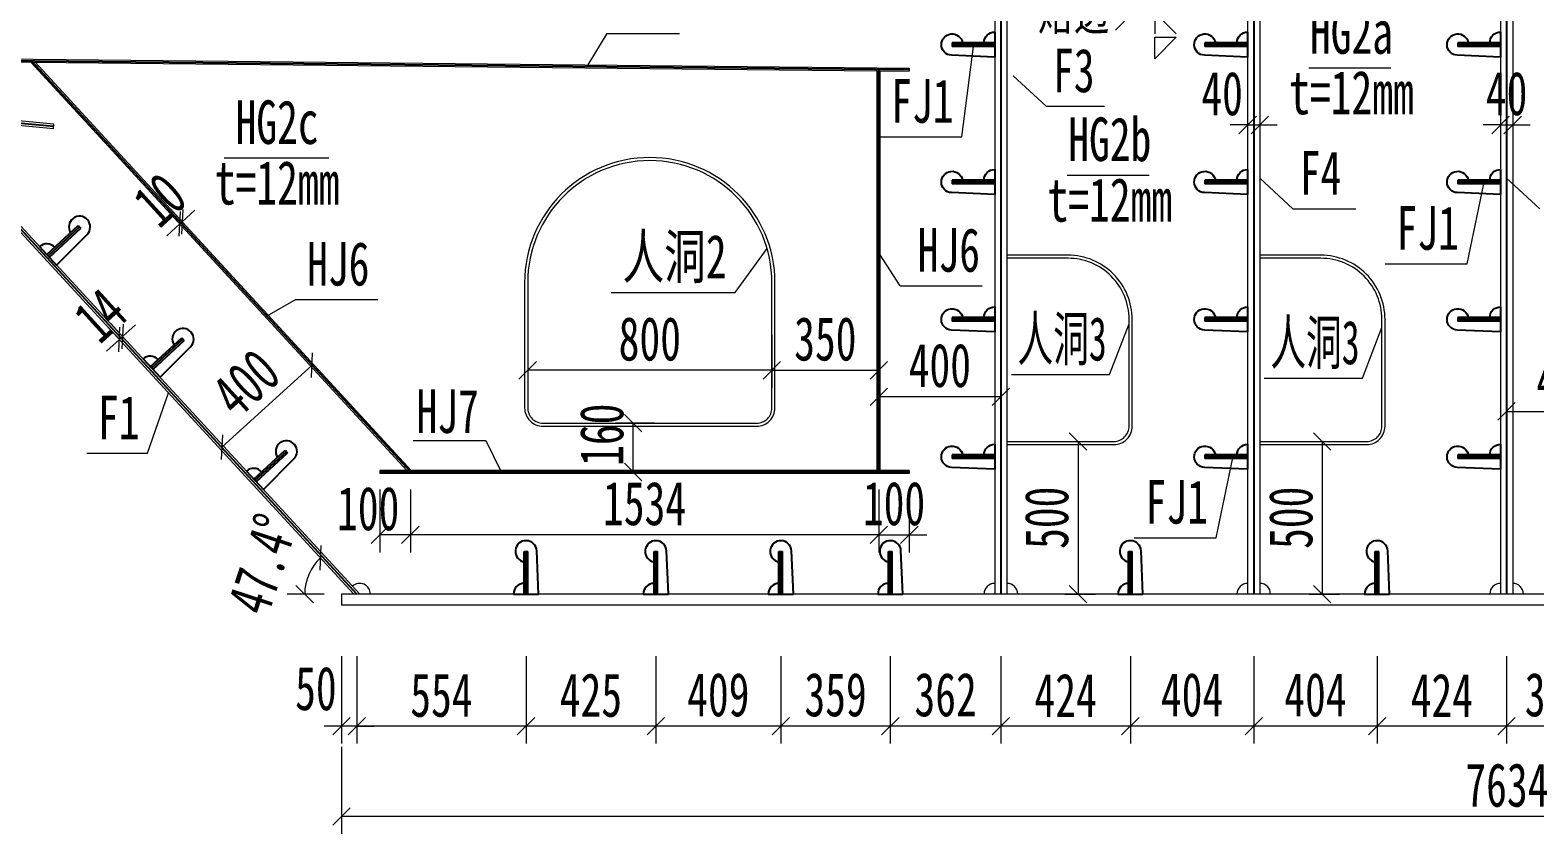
# Model space of a CAD drawing. Header units: millimetres. Extents: x -89049 to 410567, y -307459 to -100425.
# Drawn here: x 131896 to 136825, y -125392 to -122759 of the extents above; entities that cross this region are included whole.
import ezdxf
from ezdxf.enums import TextEntityAlignment as Align

# ---------------------------------------------------------------- set-up
doc = ezdxf.new("R2010")
doc.units = ezdxf.units.MM
doc.layers.get('Defpoints').update_dxf_attribs({"color": 8})
for name, color, linetype, lineweight in [('Dim', 4, 'Continuous', 15), ('文字', 7, 'Continuous', 15), ('细实线', 4, 'Continuous', 15), ('钢板粗线', 1, 'Continuous', 25), ('钢板细线', 6, 'Continuous', 15)]:
    doc.layers.add(name, color=color, linetype=linetype, lineweight=lineweight)
doc.layers.add('Text', color=4, linetype='Continuous')
doc.styles.add('111', font='', dxfattribs={"width": 0.7})
doc.styles.add('BM_Dim', font='', dxfattribs={"width": 0.85})
doc.styles.add('SMEDI', font='', dxfattribs={"width": 0.75})
doc.styles.get('111').set_extended_font_data('仿宋_GB2312')
doc.styles.get('BM_Dim').set_extended_font_data('仿宋_GB2312')
doc.styles.get('SMEDI').set_extended_font_data('仿宋_GB2312')
doc.dimstyles.new('200', dxfattribs={"dimscale": 0, "dimtxt": 2.5, "dimasz": 1, "dimexe": 1, "dimexo": 1, "dimgap": 0.6, "dimtad": 1, "dimdec": 0, "dimdsep": 46, "dimtxsty": '111', "dimblk": 'OBLIQUE', "dimcen": 0, "dimclrd": 4, "dimclre": 4, "dimclrt": 4, "dimadec": 1, "dimazin": 2, "dimtfac": 1, "dimtdec": 0, "dimtix": 1, "dimtmove": 2, "dimatfit": 3, "dimfxl": 4, "dimfxlon": 1, "dimtolj": 1, "dimlwd": -1, "dimlwe": -1, "dimarcsym": 0})

# ---------------------------------------------------------------- blocks, each defined once
blk = doc.blocks.new('_Oblique')
at = {"color": 0, "linetype": 'ByBlock', "lineweight": -2}
blk.add_line((-0.5, -0.5), (0.5, 0.5), dxfattribs=at)
blk = doc.blocks.new('*D319')
at = {"layer": 'Defpoints', "color": 0, "transparency": 16777216}
for p in [(135076.1, -124606.1), (135500.2, -124606.1), (135076.1, -125038.4)]:
    blk.add_point(p, dxfattribs=at)
at = {"layer": '细实线', "color": 4, "transparency": 16777216}
for p, q in [((135076.1, -124809.8), (135076.1, -125095.5)), ((135500.2, -124809.8), (135500.2, -125095.5)), ((135500.2, -125038.4), (135076.1, -125038.4))]:
    blk.add_line(p, q, dxfattribs=at)
at = {"layer": '细实线', "color": 4, "transparency": 16777216, "xscale": 57.14285714285715, "yscale": 57.14285714285715, "zscale": 57.14285714285715, "rotation": 180}
blk.add_blockref('_Oblique', (135076.1, -125038.4), dxfattribs=at)
at = {"layer": '细实线', "color": 4, "transparency": 16777216, "xscale": 57.14285714285715, "yscale": 57.14285714285715, "zscale": 57.14285714285715}
blk.add_blockref('_Oblique', (135500.2, -125038.4), dxfattribs=at)
at = {"layer": '细实线', "color": 4, "transparency": 16777216, "insert": (135288.1, -124937.7), "char_height": 142.86, "attachment_point": 5, "style": '111'}
blk.add_mtext('\\A1;424', dxfattribs=at)
blk = doc.blocks.new('*D320')
at = {"layer": 'Defpoints', "color": 0, "transparency": 16777216}
for p in [(132916.5, -124624.1), (140550.5, -124642.1), (132916.5, -125334.5)]:
    blk.add_point(p, dxfattribs=at)
at = {"layer": '细实线', "color": 4, "transparency": 16777216}
for p, q in [((132916.5, -125105.9), (132916.5, -125391.6)), ((140550.5, -125105.9), (140550.5, -125391.6)), ((140550.5, -125334.5), (132916.5, -125334.5))]:
    blk.add_line(p, q, dxfattribs=at)
at = {"layer": '细实线', "color": 4, "transparency": 16777216, "xscale": 57.14285714285715, "yscale": 57.14285714285715, "zscale": 57.14285714285715, "rotation": 180}
blk.add_blockref('_Oblique', (132916.5, -125334.5), dxfattribs=at)
at = {"layer": '细实线', "color": 4, "transparency": 16777216, "xscale": 57.14285714285715, "yscale": 57.14285714285715, "zscale": 57.14285714285715}
blk.add_blockref('_Oblique', (140550.5, -125334.5), dxfattribs=at)
at = {"layer": '细实线', "color": 4, "transparency": 16777216, "insert": (136733.5, -125232.3), "char_height": 142.86, "attachment_point": 5, "style": '111'}
blk.add_mtext('\\A1;7634', dxfattribs=at)
blk = doc.blocks.new('*D321')
at = {"layer": 'Defpoints', "color": 0, "transparency": 16777216}
for p in [(133041.9, -124206.1), (133141.9, -124206.1), (133041.9, -124412.3)]:
    blk.add_point(p, dxfattribs=at)
at = {"layer": '细实线', "color": 4, "transparency": 16777216}
for p, q in [((133041.9, -124263.2), (133041.9, -124469.5)), ((133141.9, -124263.2), (133141.9, -124469.5)), ((133141.9, -124412.3), (133041.9, -124412.3))]:
    blk.add_line(p, q, dxfattribs=at)
at = {"layer": '细实线', "color": 4, "transparency": 16777216, "xscale": 57.14285714285715, "yscale": 57.14285714285715, "zscale": 57.14285714285715, "rotation": 180}
blk.add_blockref('_Oblique', (133041.9, -124412.3), dxfattribs=at)
at = {"layer": '细实线', "color": 4, "transparency": 16777216, "xscale": 57.14285714285715, "yscale": 57.14285714285715, "zscale": 57.14285714285715}
blk.add_blockref('_Oblique', (133141.9, -124412.3), dxfattribs=at)
at = {"layer": '细实线', "color": 4, "transparency": 16777216, "insert": (133003.8, -124326.6), "char_height": 142.86, "attachment_point": 5, "style": '111'}
blk.add_mtext('\\A1;100', dxfattribs=at)
blk = doc.blocks.new('*D325')
at = {"layer": 'Defpoints', "color": 0, "transparency": 16777216}
for p in [(134713.9, -124606.1), (135076.1, -124606.1), (134713.9, -125038.4)]:
    blk.add_point(p, dxfattribs=at)
at = {"layer": '细实线', "color": 4, "transparency": 16777216}
for p, q in [((134713.9, -124809.8), (134713.9, -125095.5)), ((135076.1, -124809.8), (135076.1, -125095.5)), ((135076.1, -125038.4), (134713.9, -125038.4))]:
    blk.add_line(p, q, dxfattribs=at)
at = {"layer": '细实线', "color": 4, "transparency": 16777216, "xscale": 57.14285714285715, "yscale": 57.14285714285715, "zscale": 57.14285714285715, "rotation": 180}
blk.add_blockref('_Oblique', (134713.9, -125038.4), dxfattribs=at)
at = {"layer": '细实线', "color": 4, "transparency": 16777216, "xscale": 57.14285714285715, "yscale": 57.14285714285715, "zscale": 57.14285714285715}
blk.add_blockref('_Oblique', (135076.1, -125038.4), dxfattribs=at)
at = {"layer": '细实线', "color": 4, "transparency": 16777216, "insert": (134895, -124936.2), "char_height": 142.86, "attachment_point": 5, "style": '111'}
blk.add_mtext('\\A1;362', dxfattribs=at)
blk = doc.blocks.new('14-160加劲 有过焊孔')
at = {"layer": 'Defpoints'}
blk.add_line((38609.4, 31489.3), (38609.4, 31629.3), dxfattribs=at)
at = {"layer": '钢板粗线', "color": 7}
for p, q in [((38603.4, 31489.3), (38603.4, 31629.3)), ((38603.4, 31629.3), (38615.4, 31629.3)), ((38615.4, 31489.3), (38615.4, 31629.3)), ((38650.4, 31489.3), (38644.3, 31630.8)), ((38568.4, 31489.3), (38650.4, 31489.3))]:
    blk.add_line(p, q, dxfattribs=at)
for centre, start, end in [((38609.4, 31629.3), 2.441, 260.1291), ((38603.4, 31489.3), 90, 180)]:
    blk.add_arc(centre, 35, start, end, dxfattribs=at)
blk = doc.blocks.new('*D328')
at = {"layer": 'Defpoints', "color": 0, "transparency": 16777216}
for p in [(132199.1, -123762.4), (132199.6, -123783.8), (132209.9, -123774.3)]:
    blk.add_point(p, dxfattribs=at)
at = {"layer": '细实线', "color": 4, "transparency": 16777216}
for p, q in [((132188.7, -123771.9), (132150.3, -123729.6)), ((132199.1, -123762.4), (132160.6, -123720.2)), ((132199.1, -123762.4), (132241.4, -123724)), ((132188.7, -123771.9), (132146.5, -123810.3)), ((132188.7, -123771.9), (132199.1, -123762.4))]:
    blk.add_line(p, q, dxfattribs=at)
at = {"layer": '细实线', "color": 4, "transparency": 16777216, "xscale": 57.14285714285715, "yscale": 57.14285714285715, "zscale": 57.14285714285715}
for p, rotation in [((132188.7, -123771.9), 42.30941180379739), ((132199.1, -123762.4), 222.3094118037974)]:
    blk.add_blockref('_Oblique', p, dxfattribs=dict(at, rotation=rotation))
at = {"layer": '细实线', "color": 4, "transparency": 16777216, "insert": (132126.1, -123692.7), "char_height": 142.86, "attachment_point": 5, "rotation": 42.3094, "style": '111'}
blk.add_mtext('\\A1;14', dxfattribs=at)
blk = doc.blocks.new('*D329')
at = {"layer": 'Defpoints', "color": 0, "transparency": 16777216}
for p in [(132394.3, -123386.8), (132404.9, -123413.3), (132412.3, -123406.6)]:
    blk.add_point(p, dxfattribs=at)
at = {"layer": '细实线', "color": 4, "transparency": 16777216}
for p, q in [((132386.9, -123393.5), (132348.4, -123351.3)), ((132394.3, -123386.8), (132355.8, -123344.5)), ((132394.3, -123386.8), (132436.5, -123348.3)), ((132386.9, -123393.5), (132344.6, -123432)), ((132386.9, -123393.5), (132394.3, -123386.8))]:
    blk.add_line(p, q, dxfattribs=at)
at = {"layer": '细实线', "color": 4, "transparency": 16777216, "xscale": 57.14285714285715, "yscale": 57.14285714285715, "zscale": 57.14285714285715}
for p, rotation in [((132386.9, -123393.5), 42.31909851144874), ((132394.3, -123386.8), 222.3190985114487)]:
    blk.add_blockref('_Oblique', p, dxfattribs=dict(at, rotation=rotation))
at = {"layer": '细实线', "color": 4, "transparency": 16777216, "insert": (132321.8, -123314.6), "char_height": 142.86, "attachment_point": 5, "rotation": 42.3191, "style": '111'}
blk.add_mtext('\\A1;10', dxfattribs=at)
blk = doc.blocks.new('*D330')
at = {"layer": 'Defpoints', "color": 0, "transparency": 16777216}
for p in [(132820, -123856.1), (132860.9, -123901), (132565.2, -124170.2)]:
    blk.add_point(p, dxfattribs=at)
at = {"layer": '细实线', "color": 4, "transparency": 16777216}
for p, q in [((132524.3, -124125.3), (132820, -123856.1)), ((132822.4, -123858.7), (132781.5, -123813.8)), ((132526.8, -124128), (132485.9, -124083))]:
    blk.add_line(p, q, dxfattribs=at)
at = {"layer": '细实线', "color": 4, "transparency": 16777216, "xscale": 57.14285714285715, "yscale": 57.14285714285715, "zscale": 57.14285714285715}
for p, rotation in [((132820, -123856.1), 42.31909851126608), ((132524.3, -124125.3), 222.319098511266)]:
    blk.add_blockref('_Oblique', p, dxfattribs=dict(at, rotation=rotation))
at = {"layer": '细实线', "color": 4, "transparency": 16777216, "insert": (132603.3, -123915.1), "char_height": 142.86, "attachment_point": 5, "rotation": 42.3191, "style": '111'}
blk.add_mtext('\\A1;400', dxfattribs=at)
blk = doc.blocks.new('*D337')
at = {"layer": 'Defpoints', "color": 0, "transparency": 16777216}
for p in [(133141.9, -124206.1), (134676.1, -124206.1), (133141.9, -124412.3)]:
    blk.add_point(p, dxfattribs=at)
at = {"layer": '细实线', "color": 4, "transparency": 16777216}
for p, q in [((133141.9, -124263.2), (133141.9, -124469.5)), ((134676.1, -124263.2), (134676.1, -124469.5)), ((134676.1, -124412.3), (133141.9, -124412.3))]:
    blk.add_line(p, q, dxfattribs=at)
at = {"layer": '细实线', "color": 4, "transparency": 16777216, "xscale": 57.14285714285715, "yscale": 57.14285714285715, "zscale": 57.14285714285715, "rotation": 180}
blk.add_blockref('_Oblique', (133141.9, -124412.3), dxfattribs=at)
at = {"layer": '细实线', "color": 4, "transparency": 16777216, "xscale": 57.14285714285715, "yscale": 57.14285714285715, "zscale": 57.14285714285715}
blk.add_blockref('_Oblique', (134676.1, -124412.3), dxfattribs=at)
at = {"layer": '细实线', "color": 4, "transparency": 16777216, "insert": (133909, -124310.1), "char_height": 142.86, "attachment_point": 5, "style": '111'}
blk.add_mtext('\\A1;1534', dxfattribs=at)
blk = doc.blocks.new('*D338')
at = {"layer": 'Defpoints', "color": 0, "transparency": 16777216}
for p in [(134676.1, -124206.1), (134776.1, -124206.1), (134776.1, -124412.3)]:
    blk.add_point(p, dxfattribs=at)
at = {"layer": '细实线', "color": 4, "transparency": 16777216}
for p, q in [((134676.1, -124263.2), (134676.1, -124469.5)), ((134776.1, -124263.2), (134776.1, -124469.5)), ((134676.1, -124412.3), (134618.9, -124412.3)), ((134676.1, -124412.3), (134776.1, -124412.3)), ((134776.1, -124412.3), (134833.2, -124412.3))]:
    blk.add_line(p, q, dxfattribs=at)
at = {"layer": '细实线', "color": 4, "transparency": 16777216, "xscale": 57.14285714285715, "yscale": 57.14285714285715, "zscale": 57.14285714285715}
blk.add_blockref('_Oblique', (134676.1, -124412.3), dxfattribs=at)
at = {"layer": '细实线', "color": 4, "transparency": 16777216, "xscale": 57.14285714285715, "yscale": 57.14285714285715, "zscale": 57.14285714285715, "rotation": 180}
blk.add_blockref('_Oblique', (134776.1, -124412.3), dxfattribs=at)
at = {"layer": '细实线', "color": 4, "transparency": 16777216, "insert": (134726.1, -124310.1), "char_height": 142.86, "attachment_point": 5, "style": '111'}
blk.add_mtext('\\A1;100', dxfattribs=at)
blk = doc.blocks.new('*D339')
at = {"layer": 'Defpoints', "color": 0, "transparency": 16777216}
for p in [(134326.2, -123705.4), (134676.1, -123697.5), (134676.1, -123873)]:
    blk.add_point(p, dxfattribs=at)
at = {"layer": '细实线', "color": 4, "transparency": 16777216}
for p, q in [((134676.1, -123754.6), (134676.1, -123930.1)), ((134326.2, -123762.5), (134326.2, -123930.1)), ((134326.2, -123873), (134676.1, -123873))]:
    blk.add_line(p, q, dxfattribs=at)
at = {"layer": '细实线', "color": 4, "transparency": 16777216, "xscale": 57.14285714285715, "yscale": 57.14285714285715, "zscale": 57.14285714285715, "rotation": 180}
blk.add_blockref('_Oblique', (134326.2, -123873), dxfattribs=at)
at = {"layer": '细实线', "color": 4, "transparency": 16777216, "xscale": 57.14285714285715, "yscale": 57.14285714285715, "zscale": 57.14285714285715}
blk.add_blockref('_Oblique', (134676.1, -123873), dxfattribs=at)
at = {"layer": '细实线', "color": 4, "transparency": 16777216, "insert": (134501.1, -123770.7), "char_height": 142.86, "attachment_point": 5, "style": '111'}
blk.add_mtext('\\A1;350', dxfattribs=at)
blk = doc.blocks.new('*D340')
at = {"layer": 'Defpoints', "color": 0, "transparency": 16777216}
for p in [(133526.2, -123705.6), (134326.2, -123699.3), (133526.2, -123873)]:
    blk.add_point(p, dxfattribs=at)
at = {"layer": '细实线', "color": 4, "transparency": 16777216}
for p, q in [((134326.2, -123756.5), (134326.2, -123930.1)), ((133526.2, -123762.8), (133526.2, -123930.1)), ((134326.2, -123873), (133526.2, -123873))]:
    blk.add_line(p, q, dxfattribs=at)
at = {"layer": '细实线', "color": 4, "transparency": 16777216, "xscale": 57.14285714285715, "yscale": 57.14285714285715, "zscale": 57.14285714285715, "rotation": 180}
blk.add_blockref('_Oblique', (133526.2, -123873), dxfattribs=at)
at = {"layer": '细实线', "color": 4, "transparency": 16777216, "xscale": 57.14285714285715, "yscale": 57.14285714285715, "zscale": 57.14285714285715}
blk.add_blockref('_Oblique', (134326.2, -123873), dxfattribs=at)
at = {"layer": '细实线', "color": 4, "transparency": 16777216, "insert": (133926.2, -123770.7), "char_height": 142.86, "attachment_point": 5, "style": '111'}
blk.add_mtext('\\A1;800', dxfattribs=at)
blk = doc.blocks.new('*D341')
at = {"layer": 'Defpoints', "color": 0, "transparency": 16777216}
for p in [(134676.1, -123697.5), (135076.1, -123729.7), (134676.1, -123959.9)]:
    blk.add_point(p, dxfattribs=at)
at = {"layer": '细实线', "color": 4, "transparency": 16777216}
for p, q in [((134676.1, -123754.6), (134676.1, -124017)), ((135076.1, -123786.9), (135076.1, -124017)), ((135076.1, -123959.9), (134676.1, -123959.9))]:
    blk.add_line(p, q, dxfattribs=at)
at = {"layer": '细实线', "color": 4, "transparency": 16777216, "xscale": 57.14285714285715, "yscale": 57.14285714285715, "zscale": 57.14285714285715, "rotation": 180}
blk.add_blockref('_Oblique', (134676.1, -123959.9), dxfattribs=at)
at = {"layer": '细实线', "color": 4, "transparency": 16777216, "xscale": 57.14285714285715, "yscale": 57.14285714285715, "zscale": 57.14285714285715}
blk.add_blockref('_Oblique', (135076.1, -123959.9), dxfattribs=at)
at = {"layer": '细实线', "color": 4, "transparency": 16777216, "insert": (134876.1, -123857.6), "char_height": 142.86, "attachment_point": 5, "style": '111'}
blk.add_mtext('\\A1;400', dxfattribs=at)
blk = doc.blocks.new('*D4686')
at = {"layer": 'Defpoints', "color": 0, "transparency": 16777216}
for p in [(-4844.9, -1534.4), (-4444.9, -1534.4), (-4444.9, -1773.6)]:
    blk.add_point(p, dxfattribs=at)
at = {"layer": '细实线', "color": 4, "transparency": 16777216}
for p, q in [((-4844.9, -1591.5), (-4844.9, -1830.7)), ((-4444.9, -1591.5), (-4444.9, -1830.7)), ((-4844.9, -1773.6), (-4444.9, -1773.6))]:
    blk.add_line(p, q, dxfattribs=at)
at = {"layer": '细实线', "color": 4, "transparency": 16777216, "xscale": 57.14285714285715, "yscale": 57.14285714285715, "zscale": 57.14285714285715, "rotation": 180}
blk.add_blockref('_Oblique', (-4844.9, -1773.6), dxfattribs=at)
at = {"layer": '细实线', "color": 4, "transparency": 16777216, "xscale": 57.14285714285715, "yscale": 57.14285714285715, "zscale": 57.14285714285715}
blk.add_blockref('_Oblique', (-4444.9, -1773.6), dxfattribs=at)
at = {"layer": '细实线', "color": 4, "transparency": 16777216, "insert": (-4644.9, -1671.3), "char_height": 142.86, "attachment_point": 5, "style": '111'}
blk.add_mtext('\\A1;400', dxfattribs=at)
blk = doc.blocks.new('*D4687')
at = {"layer": 'Defpoints', "color": 0, "transparency": 16777216}
for p in [(-4864.9, -780.9), (-4824.9, -787.8), (-4824.9, -835.4)]:
    blk.add_point(p, dxfattribs=at)
at = {"layer": '细实线', "color": 4, "transparency": 16777216}
for p, q in [((-4864.9, -835.4), (-4922.1, -835.4)), ((-4864.9, -835.4), (-4864.9, -892.5)), ((-4864.9, -835.4), (-4824.9, -835.4)), ((-4824.9, -835.4), (-4824.9, -892.5)), ((-4824.9, -835.4), (-4767.8, -835.4))]:
    blk.add_line(p, q, dxfattribs=at)
at = {"layer": '细实线', "color": 4, "transparency": 16777216, "xscale": 57.14285714285715, "yscale": 57.14285714285715, "zscale": 57.14285714285715}
blk.add_blockref('_Oblique', (-4864.9, -835.4), dxfattribs=at)
at = {"layer": '细实线', "color": 4, "transparency": 16777216, "xscale": 57.14285714285715, "yscale": 57.14285714285715, "zscale": 57.14285714285715, "rotation": 180}
blk.add_blockref('_Oblique', (-4824.9, -835.4), dxfattribs=at)
at = {"layer": '细实线', "color": 4, "transparency": 16777216, "insert": (-4844.9, -733.1), "char_height": 142.86, "attachment_point": 5, "style": '111'}
blk.add_mtext('\\A1;40', dxfattribs=at)
blk = doc.blocks.new('*D4688')
at = {"layer": 'Defpoints', "color": 0, "transparency": 16777216}
for p in [(-4844.9, -2372.1), (-4521.9, -2372.1), (-4844.9, -2804.4)]:
    blk.add_point(p, dxfattribs=at)
at = {"layer": '细实线', "color": 4, "transparency": 16777216}
for p, q in [((-4844.9, -2575.8), (-4844.9, -2861.5)), ((-4521.9, -2575.8), (-4521.9, -2861.5)), ((-4521.9, -2804.4), (-4844.9, -2804.4))]:
    blk.add_line(p, q, dxfattribs=at)
at = {"layer": '细实线', "color": 4, "transparency": 16777216, "xscale": 57.14285714285715, "yscale": 57.14285714285715, "zscale": 57.14285714285715, "rotation": 180}
blk.add_blockref('_Oblique', (-4844.9, -2804.4), dxfattribs=at)
at = {"layer": '细实线', "color": 4, "transparency": 16777216, "xscale": 57.14285714285715, "yscale": 57.14285714285715, "zscale": 57.14285714285715}
blk.add_blockref('_Oblique', (-4521.9, -2804.4), dxfattribs=at)
at = {"layer": '细实线', "color": 4, "transparency": 16777216, "insert": (-4683.4, -2702.2), "char_height": 142.86, "attachment_point": 5, "style": '111'}
blk.add_mtext('\\A1;323', dxfattribs=at)
blk = doc.blocks.new('*D4689')
at = {"layer": 'Defpoints', "color": 0, "transparency": 16777216}
for p in [(-5693.1, -780.5), (-5653.1, -787.8), (-5653.1, -835.4)]:
    blk.add_point(p, dxfattribs=at)
at = {"layer": '细实线', "color": 4, "transparency": 16777216}
for p, q in [((-5693.1, -835.4), (-5750.3, -835.4)), ((-5693.1, -835.4), (-5693.1, -892.5)), ((-5693.1, -835.4), (-5653.1, -835.4)), ((-5653.1, -835.4), (-5653.1, -892.5)), ((-5653.1, -835.4), (-5596, -835.4))]:
    blk.add_line(p, q, dxfattribs=at)
at = {"layer": '细实线', "color": 4, "transparency": 16777216, "xscale": 57.14285714285715, "yscale": 57.14285714285715, "zscale": 57.14285714285715}
blk.add_blockref('_Oblique', (-5693.1, -835.4), dxfattribs=at)
at = {"layer": '细实线', "color": 4, "transparency": 16777216, "xscale": 57.14285714285715, "yscale": 57.14285714285715, "zscale": 57.14285714285715, "rotation": 180}
blk.add_blockref('_Oblique', (-5653.1, -835.4), dxfattribs=at)
at = {"layer": '细实线', "color": 4, "transparency": 16777216, "insert": (-5776.7, -733.1), "char_height": 142.86, "attachment_point": 5, "style": '111'}
blk.add_mtext('\\A1;40', dxfattribs=at)
blk = doc.blocks.new('12-140加劲 有过焊孔')
at = {"layer": 'Defpoints'}
blk.add_line((0, 0), (0, 140), dxfattribs=at)
at = {"layer": '钢板粗线', "color": 7}
for p, q in [((-6, 0), (-6, 140)), ((-6, 140), (6, 140)), ((6, 0), (6, 140)), ((41, 0), (35, 141.5)), ((-41, 0), (41, 0))]:
    blk.add_line(p, q, dxfattribs=at)
for centre, start, end in [((0, 140), 2.441, 260.1291), ((-6, 0), 90, 180)]:
    blk.add_arc(centre, 35, start, end, dxfattribs=at)
blk = doc.blocks.new('*D4693')
at = {"layer": 'Defpoints', "color": 0, "transparency": 16777216}
for p in [(-5269, -2372.1), (-4844.9, -2372.1), (-5269, -2804.4)]:
    blk.add_point(p, dxfattribs=at)
at = {"layer": '细实线', "color": 4, "transparency": 16777216}
for p, q in [((-5269, -2575.8), (-5269, -2861.5)), ((-4844.9, -2575.8), (-4844.9, -2861.5)), ((-4844.9, -2804.4), (-5269, -2804.4))]:
    blk.add_line(p, q, dxfattribs=at)
at = {"layer": '细实线', "color": 4, "transparency": 16777216, "xscale": 57.14285714285715, "yscale": 57.14285714285715, "zscale": 57.14285714285715, "rotation": 180}
blk.add_blockref('_Oblique', (-5269, -2804.4), dxfattribs=at)
at = {"layer": '细实线', "color": 4, "transparency": 16777216, "xscale": 57.14285714285715, "yscale": 57.14285714285715, "zscale": 57.14285714285715}
blk.add_blockref('_Oblique', (-4844.9, -2804.4), dxfattribs=at)
at = {"layer": '细实线', "color": 4, "transparency": 16777216, "insert": (-5057, -2703.7), "char_height": 142.86, "attachment_point": 5, "style": '111'}
blk.add_mtext('\\A1;424', dxfattribs=at)
blk = doc.blocks.new('*D4694')
at = {"layer": 'Defpoints', "color": 0, "transparency": 16777216}
for p in [(-5673.1, -2372.1), (-5269, -2372.1), (-5673.1, -2804.4)]:
    blk.add_point(p, dxfattribs=at)
at = {"layer": '细实线', "color": 4, "transparency": 16777216}
for p, q in [((-5673.1, -2575.8), (-5673.1, -2861.5)), ((-5269, -2575.8), (-5269, -2861.5)), ((-5269, -2804.4), (-5673.1, -2804.4))]:
    blk.add_line(p, q, dxfattribs=at)
at = {"layer": '细实线', "color": 4, "transparency": 16777216, "xscale": 57.14285714285715, "yscale": 57.14285714285715, "zscale": 57.14285714285715, "rotation": 180}
blk.add_blockref('_Oblique', (-5673.1, -2804.4), dxfattribs=at)
at = {"layer": '细实线', "color": 4, "transparency": 16777216, "xscale": 57.14285714285715, "yscale": 57.14285714285715, "zscale": 57.14285714285715}
blk.add_blockref('_Oblique', (-5269, -2804.4), dxfattribs=at)
at = {"layer": '细实线', "color": 4, "transparency": 16777216, "insert": (-5471.1, -2702.2), "char_height": 142.86, "attachment_point": 5, "style": '111'}
blk.add_mtext('\\A1;404', dxfattribs=at)
blk = doc.blocks.new('*D4695')
at = {"layer": 'Defpoints', "color": 0, "transparency": 16777216}
for p in [(-6077.2, -2372.1), (-5673.1, -2372.1), (-6077.2, -2804.4)]:
    blk.add_point(p, dxfattribs=at)
at = {"layer": '细实线', "color": 4, "transparency": 16777216}
for p, q in [((-6077.2, -2575.8), (-6077.2, -2861.5)), ((-5673.1, -2575.8), (-5673.1, -2861.5)), ((-5673.1, -2804.4), (-6077.2, -2804.4))]:
    blk.add_line(p, q, dxfattribs=at)
at = {"layer": '细实线', "color": 4, "transparency": 16777216, "xscale": 57.14285714285715, "yscale": 57.14285714285715, "zscale": 57.14285714285715, "rotation": 180}
blk.add_blockref('_Oblique', (-6077.2, -2804.4), dxfattribs=at)
at = {"layer": '细实线', "color": 4, "transparency": 16777216, "xscale": 57.14285714285715, "yscale": 57.14285714285715, "zscale": 57.14285714285715}
blk.add_blockref('_Oblique', (-5673.1, -2804.4), dxfattribs=at)
at = {"layer": '细实线', "color": 4, "transparency": 16777216, "insert": (-5875.2, -2702.2), "char_height": 142.86, "attachment_point": 5, "style": '111'}
blk.add_mtext('\\A1;404', dxfattribs=at)
blk = doc.blocks.new('全融透2')
at = {"layer": 'Dim'}
blk.add_line((0, 0), (-4.479, 0), dxfattribs=at)
for points in [[(-3.227, 2.645), (-3.227, 1.414), (-1.995, 1.414)], [(-3.227, -2.645), (-3.227, -1.414), (-1.995, -1.414)]]:
    blk.add_lwpolyline(points, close=True, dxfattribs=at)
for points in [[(-5.479, 1), (-4.479, 0), (-5.479, -1)], [(-1.995, 1.206), (-3.227, 0), (-3.227, 1.206)], [(-1.995, -1.206), (-3.227, 0), (-3.227, -1.206)]]:
    blk.add_lwpolyline(points, dxfattribs=at)
at = {"layer": 'Text', "style": 'SMEDI', "width": 0.75}
blk.add_text('熔透', height=2, dxfattribs=at).set_placement((-9.923, 0), align=Align.MIDDLE_LEFT)
blk = doc.blocks.new('*D350')
at = {"layer": 'Defpoints', "color": 0, "transparency": 16777216}
for p in [(134355.3, -124606.1), (134713.9, -124606.1), (134355.3, -125038.4)]:
    blk.add_point(p, dxfattribs=at)
at = {"layer": '细实线', "color": 4, "transparency": 16777216}
for p, q in [((134355.3, -124809.8), (134355.3, -125095.5)), ((134713.9, -124809.8), (134713.9, -125095.5)), ((134713.9, -125038.4), (134355.3, -125038.4))]:
    blk.add_line(p, q, dxfattribs=at)
at = {"layer": '细实线', "color": 4, "transparency": 16777216, "xscale": 57.14285714285715, "yscale": 57.14285714285715, "zscale": 57.14285714285715, "rotation": 180}
blk.add_blockref('_Oblique', (134355.3, -125038.4), dxfattribs=at)
at = {"layer": '细实线', "color": 4, "transparency": 16777216, "xscale": 57.14285714285715, "yscale": 57.14285714285715, "zscale": 57.14285714285715}
blk.add_blockref('_Oblique', (134713.9, -125038.4), dxfattribs=at)
at = {"layer": '细实线', "color": 4, "transparency": 16777216, "insert": (134534.6, -124936.2), "char_height": 142.86, "attachment_point": 5, "style": '111'}
blk.add_mtext('\\A1;359', dxfattribs=at)
blk = doc.blocks.new('*D351')
at = {"layer": 'Defpoints', "color": 0, "transparency": 16777216}
for p in [(133945.9, -124606.1), (134355.3, -124606.1), (133945.9, -125038.4)]:
    blk.add_point(p, dxfattribs=at)
at = {"layer": '细实线', "color": 4, "transparency": 16777216}
for p, q in [((133945.9, -124809.8), (133945.9, -125095.5)), ((134355.3, -124809.8), (134355.3, -125095.5)), ((134355.3, -125038.4), (133945.9, -125038.4))]:
    blk.add_line(p, q, dxfattribs=at)
at = {"layer": '细实线', "color": 4, "transparency": 16777216, "xscale": 57.14285714285715, "yscale": 57.14285714285715, "zscale": 57.14285714285715, "rotation": 180}
blk.add_blockref('_Oblique', (133945.9, -125038.4), dxfattribs=at)
at = {"layer": '细实线', "color": 4, "transparency": 16777216, "xscale": 57.14285714285715, "yscale": 57.14285714285715, "zscale": 57.14285714285715}
blk.add_blockref('_Oblique', (134355.3, -125038.4), dxfattribs=at)
at = {"layer": '细实线', "color": 4, "transparency": 16777216, "insert": (134150.6, -124936.2), "char_height": 142.86, "attachment_point": 5, "style": '111'}
blk.add_mtext('\\A1;409', dxfattribs=at)
blk = doc.blocks.new('*D352')
at = {"layer": 'Defpoints', "color": 0, "transparency": 16777216}
for p in [(133520.7, -124606.1), (133945.9, -124606.1), (133520.7, -125038.4)]:
    blk.add_point(p, dxfattribs=at)
at = {"layer": '细实线', "color": 4, "transparency": 16777216}
for p, q in [((133520.7, -124809.8), (133520.7, -125095.5)), ((133945.9, -124809.8), (133945.9, -125095.5)), ((133945.9, -125038.4), (133520.7, -125038.4))]:
    blk.add_line(p, q, dxfattribs=at)
at = {"layer": '细实线', "color": 4, "transparency": 16777216, "xscale": 57.14285714285715, "yscale": 57.14285714285715, "zscale": 57.14285714285715, "rotation": 180}
blk.add_blockref('_Oblique', (133520.7, -125038.4), dxfattribs=at)
at = {"layer": '细实线', "color": 4, "transparency": 16777216, "xscale": 57.14285714285715, "yscale": 57.14285714285715, "zscale": 57.14285714285715}
blk.add_blockref('_Oblique', (133945.9, -125038.4), dxfattribs=at)
at = {"layer": '细实线', "color": 4, "transparency": 16777216, "insert": (133733.3, -124937.7), "char_height": 142.86, "attachment_point": 5, "style": '111'}
blk.add_mtext('\\A1;425', dxfattribs=at)
blk = doc.blocks.new('*D353')
at = {"layer": 'Defpoints', "color": 0, "transparency": 16777216}
for p in [(132916.5, -124606.1), (132966.5, -124606.1), (132916.5, -125038.4)]:
    blk.add_point(p, dxfattribs=at)
at = {"layer": '细实线', "color": 4, "transparency": 16777216}
for p, q in [((132916.5, -124809.8), (132916.5, -125095.5)), ((132966.5, -124809.8), (132966.5, -125095.5)), ((132916.5, -125038.4), (132859.4, -125038.4)), ((132966.5, -125038.4), (132916.5, -125038.4)), ((132966.5, -125038.4), (133023.7, -125038.4))]:
    blk.add_line(p, q, dxfattribs=at)
at = {"layer": '细实线', "color": 4, "transparency": 16777216, "xscale": 57.14285714285715, "yscale": 57.14285714285715, "zscale": 57.14285714285715}
blk.add_blockref('_Oblique', (132916.5, -125038.4), dxfattribs=at)
at = {"layer": '细实线', "color": 4, "transparency": 16777216, "xscale": 57.14285714285715, "yscale": 57.14285714285715, "zscale": 57.14285714285715, "rotation": 180}
blk.add_blockref('_Oblique', (132966.5, -125038.4), dxfattribs=at)
at = {"layer": '细实线', "color": 4, "transparency": 16777216, "insert": (132832.5, -124916), "char_height": 142.86, "attachment_point": 5, "style": '111'}
blk.add_mtext('\\A1;50', dxfattribs=at)
blk = doc.blocks.new('*D356')
at = {"layer": 'Defpoints', "color": 0, "transparency": 16777216}
for p in [(132966.5, -124606.1), (133520.7, -124606.1), (132966.5, -125038.4)]:
    blk.add_point(p, dxfattribs=at)
at = {"layer": '细实线', "color": 4, "transparency": 16777216}
for p, q in [((132966.5, -124809.8), (132966.5, -125095.5)), ((133520.7, -124809.8), (133520.7, -125095.5)), ((133520.7, -125038.4), (132966.5, -125038.4))]:
    blk.add_line(p, q, dxfattribs=at)
at = {"layer": '细实线', "color": 4, "transparency": 16777216, "xscale": 57.14285714285715, "yscale": 57.14285714285715, "zscale": 57.14285714285715, "rotation": 180}
blk.add_blockref('_Oblique', (132966.5, -125038.4), dxfattribs=at)
at = {"layer": '细实线', "color": 4, "transparency": 16777216, "xscale": 57.14285714285715, "yscale": 57.14285714285715, "zscale": 57.14285714285715}
blk.add_blockref('_Oblique', (133520.7, -125038.4), dxfattribs=at)
at = {"layer": '细实线', "color": 4, "transparency": 16777216, "insert": (133243.6, -124937.7), "char_height": 142.86, "attachment_point": 5, "style": '111'}
blk.add_mtext('\\A1;554', dxfattribs=at)
blk = doc.blocks.new('*D544')
at = {"layer": 'Defpoints', "color": 0, "transparency": 16777216}
for p in [(135228.4, -124106.1), (135228.4, -124606.1), (135328.7, -124606.1)]:
    blk.add_point(p, dxfattribs=at)
at = {"layer": '细实线', "color": 4, "transparency": 16777216}
for p, q in [((135285.5, -124106.1), (135385.8, -124106.1)), ((135328.7, -124106.1), (135328.7, -124606.1)), ((135285.5, -124606.1), (135385.8, -124606.1))]:
    blk.add_line(p, q, dxfattribs=at)
at = {"layer": '细实线', "color": 4, "transparency": 16777216, "xscale": 57.14285714285715, "yscale": 57.14285714285715, "zscale": 57.14285714285715}
for p, rotation in [((135328.7, -124106.1), 90), ((135328.7, -124606.1), 270)]:
    blk.add_blockref('_Oblique', p, dxfattribs=dict(at, rotation=rotation))
at = {"layer": '细实线', "color": 4, "transparency": 16777216, "insert": (135226.4, -124356.1), "char_height": 142.86, "attachment_point": 5, "rotation": 90, "style": '111'}
blk.add_mtext('\\A1;500', dxfattribs=at)
blk = doc.blocks.new('*D545')
at = {"layer": 'Defpoints', "color": 0, "transparency": 16777216}
for p in [(136028.2, -124106.1), (136028.2, -124606.1), (136128.5, -124606.1)]:
    blk.add_point(p, dxfattribs=at)
at = {"layer": '细实线', "color": 4, "transparency": 16777216}
for p, q in [((136085.3, -124106.1), (136185.6, -124106.1)), ((136128.5, -124106.1), (136128.5, -124606.1)), ((136085.3, -124606.1), (136185.6, -124606.1))]:
    blk.add_line(p, q, dxfattribs=at)
at = {"layer": '细实线', "color": 4, "transparency": 16777216, "xscale": 57.14285714285715, "yscale": 57.14285714285715, "zscale": 57.14285714285715}
for p, rotation in [((136128.5, -124106.1), 90), ((136128.5, -124606.1), 270)]:
    blk.add_blockref('_Oblique', p, dxfattribs=dict(at, rotation=rotation))
at = {"layer": '细实线', "color": 4, "transparency": 16777216, "insert": (136026.2, -124356.1), "char_height": 142.86, "attachment_point": 5, "rotation": 90, "style": '111'}
blk.add_mtext('\\A1;500', dxfattribs=at)
blk = doc.blocks.new('*D551')
at = {"layer": 'Defpoints', "color": 0, "transparency": 16777216}
for p in [(133871.5, -124046.1), (133998.3, -124046.1), (133998.3, -124206.1)]:
    blk.add_point(p, dxfattribs=at)
at = {"layer": '细实线', "color": 4, "transparency": 16777216}
for p, q in [((133941.2, -124046.1), (133814.3, -124046.1)), ((133871.5, -124206.1), (133871.5, -124046.1)), ((133941.2, -124206.1), (133814.3, -124206.1))]:
    blk.add_line(p, q, dxfattribs=at)
at = {"layer": '细实线', "color": 4, "transparency": 16777216, "xscale": 57.14285714285715, "yscale": 57.14285714285715, "zscale": 57.14285714285715}
for p, rotation in [((133871.5, -124046.1), 90), ((133871.5, -124206.1), 270)]:
    blk.add_blockref('_Oblique', p, dxfattribs=dict(at, rotation=rotation))
at = {"layer": '细实线', "color": 4, "transparency": 16777216, "insert": (133769.2, -124084.1), "char_height": 142.86, "attachment_point": 5, "rotation": 90, "style": '111'}
blk.add_mtext('\\A1;160', dxfattribs=at)
blk = doc.blocks.new('*D560')
at = {"layer": 'Defpoints', "color": 0, "transparency": 16777216}
for p in [(130901.3, -122374.3), (132798.2, -124578.2), (132916.5, -124606.1), (132957, -124606.1), (140029.9, -124606.1)]:
    blk.add_point(p, dxfattribs=at)
at = {"layer": '细实线', "color": 4, "transparency": 16777216}
blk.add_line((132859.4, -124606.1), (132738.7, -124606.1), dxfattribs=at)
blk.add_arc((132957, -124606.1), 161.2, 132.6489, 180, dxfattribs=at)
at = {"layer": '细实线', "color": 4, "transparency": 16777216, "xscale": 57.14285714285715, "yscale": 57.14285714285715, "zscale": 57.14285714285715}
for p, rotation in [((132847.8, -124487.5), 42.64891912976098), ((132795.8, -124606.1), 270)]:
    blk.add_blockref('_Oblique', p, dxfattribs=dict(at, rotation=rotation))
at = {"layer": '细实线', "color": 4, "transparency": 16777216, "insert": (132658.3, -124508.2), "char_height": 142.857, "attachment_point": 5, "rotation": 71.8543, "style": '111'}
blk.add_mtext('\\A1;47.4%%d', dxfattribs=at)
blk = doc.blocks.new('fff')
at = {"layer": 'Defpoints', "color": 8}
for p, q in [((-5673.1, -185.2), (-5673.1, -2372.1)), ((-4844.9, -193.6), (-4844.9, -2372.1))]:
    blk.add_line(p, q, dxfattribs=at)
at = {"layer": '细实线'}
for p, q in [((-5544.8, -1109.6), (-5653.1, -1009.9)), ((-4974.2, -1289.9), (-4919.9, -1028.1)), ((-4736.6, -1109.6), (-4844.9, -1009.9)), ((-5544.8, -1109.6), (-5338.7, -1109.6)), ((-5242.9, -1289.9), (-4974.2, -1289.9)), ((-5796, -2187.3), (-5741.7, -1925.4)), ((-6064.8, -2187.3), (-5796, -2187.3))]:
    blk.add_line(p, q, dxfattribs=at)
at = {"layer": '钢板细线', "color": 3}
for p, q in [((-5693.1, -185), (-5693.1, -2372.1)), ((-5653.1, -185.4), (-5653.1, -2372.1)), ((-4864.9, -193.9), (-4864.9, -2372.1)), ((-4824.9, -193.3), (-4824.9, -2372.1))]:
    blk.add_line(p, q, dxfattribs=at)
at = {"layer": '钢板细线'}
for centre, start, end in [((-5693.1, -2372.1), 90, 180), ((-5653.1, -2372.1), 0, 90), ((-4864.9, -2372.1), 90, 180), ((-4824.9, -2372.1), 0, 90)]:
    blk.add_arc(centre, 35, start, end, dxfattribs=at)
at = {"layer": '细实线', "color": 8, "xscale": 57.1428571428572, "yscale": 57.1428571428572, "zscale": 57.1428571428572}
blk.add_blockref('全融透2', (-5813.1, -467.4), dxfattribs=at)
at = {"layer": '钢板细线', "xscale": -1, "rotation": 90.00000000000416}
for p in [(25796.2, 38037.3), (26624.4, 38037.3), (25796.2, 37587.3), (26624.4, 37587.3), (25796.2, 37137.3), (26624.4, 37137.3), (25796.2, 36687.3), (26624.4, 36687.3)]:
    blk.add_blockref('14-160加劲 有过焊孔', p, dxfattribs=at)
at = {"layer": '钢板细线', "rotation": 359.9999999999936}
for p in [(-6077.2, -2372.1), (-5269, -2372.1)]:
    blk.add_blockref('12-140加劲 有过焊孔', p, dxfattribs=at)
at = {"layer": '文字', "style": 'BM_Dim', "width": 0.7}
for s, p in [('F4', (-5454.3, -1106.5)), ('FJ1', (-5103.4, -1286.9)), ('FJ1', (-5925.3, -2184.2))]:
    blk.add_text(s, height=142.86, dxfattribs=at).set_placement(p, align=Align.BOTTOM_CENTER)
at = {"layer": '细实线'}
dim = blk.add_linear_dim(base=(-5653.1, -835.4), p1=(-5693.1, -780.5), p2=(-5653.1, -787.8), dimstyle='200', override={"dimscale": 57.142857, "dimblk": 'Oblique'}, dxfattribs=at)
dim.commit()
dim.dimension.update_dxf_attribs({"geometry": '*D4689', "text_midpoint": (-5776.7, -733.1), "dimtype": 160})
for base, p1, p2, picture, middle in [((-4824.9, -835.4), (-4864.9, -780.9), (-4824.9, -787.8), '*D4687', (-4844.9, -733.1)), ((-4444.9, -1773.6), (-4844.9, -1534.4), (-4444.9, -1534.4), '*D4686', (-4644.9, -1671.3)), ((-6077.2, -2804.4), (-5673.1, -2372.1), (-6077.2, -2372.1), '*D4695', (-5875.2, -2702.2)), ((-5673.1, -2804.4), (-5269, -2372.1), (-5673.1, -2372.1), '*D4694', (-5471.1, -2702.2)), ((-5269, -2804.4), (-4844.9, -2372.1), (-5269, -2372.1), '*D4693', (-5057, -2703.7)), ((-4844.9, -2804.4), (-4521.9, -2372.1), (-4844.9, -2372.1), '*D4688', (-4683.4, -2702.2))]:
    dim = blk.add_linear_dim(base=base, p1=p1, p2=p2, dimstyle='200', override={"dimscale": 57.142857, "dimblk": 'Oblique'}, dxfattribs=at)
    dim.commit()
    dim.dimension.update_dxf_attribs({"geometry": picture, "text_midpoint": middle})

msp = doc.modelspace()

# ---------------------------------------------------------------- linework, layer by layer
at = {"layer": 'Defpoints'}
for p, q in [((130891.2, -122353), (132966.5, -124606.1)), ((131901.2, -122859.1), (133141.9, -124206.1)), ((131973.8, -123074.5), (131525.8, -123031.6))]:
    msp.add_line(p, q, dxfattribs=at)
at = {"layer": 'Defpoints', "color": 8}
for p, q in [((135076.1, -122410.9), (135076.1, -124606.1)), ((134676.1, -124206.1), (134676.1, -122887.1)), ((134776.1, -124206.1), (133041.9, -124206.1))]:
    msp.add_line(p, q, dxfattribs=at)
msp.add_lwpolyline([(131801.2, -122858.1), (134776.1, -122887.9)], dxfattribs=at)
at = {"layer": '细实线'}
for p, q in [((133785.9, -122769.6), (133723.7, -122872.4)), ((133785.9, -122769.6), (134023.8, -122769.6)), ((134948.1, -123107.9), (134986.1, -122812.1)), ((135224.4, -123008), (135116.1, -122908.4)), ((136084.8, -122882), (136353.6, -122882)), ((135224.4, -123008), (135416, -123008)), ((134679.4, -123107.9), (134948.1, -123107.9)), ((132532.4, -123177.5), (132875.2, -123177.5)), ((135293.3, -123233.4), (135562.1, -123233.4)), ((134205.8, -123617.8), (134310.2, -123474)), ((134746.2, -123596.1), (134681.1, -123494.4)), ((134746.2, -123596.1), (135014.9, -123596.1)), ((132766.3, -123641.2), (132672.3, -123696.2)), ((132766.3, -123641.2), (133035, -123641.2)), ((133799.7, -123617.8), (134205.8, -123617.8)), ((135431.9, -123887), (135496.1, -123720.7)), ((136260.1, -123898.9), (136324.2, -123732.7)), ((135110.8, -123887), (135431.9, -123887)), ((135938.9, -123898.9), (136260.1, -123898.9)), ((132281.3, -124144.9), (132349.6, -123946.7)), ((133151.6, -124103.5), (133389.5, -124103.5)), ((133389.5, -124103.5), (133437.5, -124201.1)), ((132081.7, -124144.9), (132281.3, -124144.9))]:
    msp.add_line(p, q, dxfattribs=at)
at = {"layer": '钢板细线'}
for p, q in [((130896.4, -122369), (132957, -124606.1)), ((130915.7, -122369.2), (132976, -124606.1)), ((131899, -122864.1), (133130.5, -124201.1)), ((131912.7, -122864.2), (133144.1, -124201.1)), ((134671.1, -124201.1), (134671.1, -122892.1)), ((134681.1, -124201.1), (134681.1, -122892.2)), ((134776.1, -122882.9), (134776, -122892.9)), ((133041.9, -124201.1), (133041.9, -124211.1)), ((134776.1, -124201.1), (133041.9, -124201.1)), ((134776.1, -124201.1), (134776.1, -124211.1)), ((134776.1, -124211.1), (133041.9, -124211.1)), ((140550.5, -124606.1), (132916.5, -124606.1)), ((132916.5, -124606.1), (132916.5, -124642.1)), ((140550.5, -124642.1), (132916.5, -124642.1))]:
    msp.add_line(p, q, dxfattribs=at)
at = {"layer": '钢板细线', "color": 3}
for p, q in [((135056.1, -122410.7), (135056.1, -124606.1)), ((135096.1, -122411.1), (135096.1, -124606.1))]:
    msp.add_line(p, q, dxfattribs=at)
at = {"layer": '钢板细线', "color": 7}
for p, q in [((131974.5, -123066.6), (131517.7, -123022.8)), ((131973, -123082.5), (131533.9, -123040.5)), ((131973, -123082.5), (131974.5, -123066.6))]:
    msp.add_line(p, q, dxfattribs=at)
at = {"layer": '钢板细线'}
for points in [[(131801.2, -122863.1), (134776, -122892.9)], [(131801.3, -122853.1), (134776.1, -122882.9)]]:
    msp.add_lwpolyline(points, dxfattribs=at)
at = {"layer": '钢板细线', "elevation": 0}
for points in [[(133576.2, -124056.1), (134276.2, -124056.1, 0.414214), (134336.2, -123996.1), (134336.2, -123586.1, 1), (133516.2, -123586.1), (133516.2, -123996.1, 0.414214)], [(133576.2, -124046.1), (134276.2, -124046.1, 0.414214), (134326.2, -123996.1), (134326.2, -123586.1, 1), (133526.2, -123586.1), (133526.2, -123996.1, 0.414214)]]:
    msp.add_lwpolyline(points, format="xyb", close=True, dxfattribs=at)
for points in [[(135096.1, -124116.1), (135446.1, -124116.1, 0.414214), (135506.1, -124056.1), (135506.1, -123706.1, 0.414214), (135296.1, -123496.1), (135096.1, -123496.1)], [(135096.1, -124106.1), (135446.1, -124106.1, 0.414214), (135496.1, -124056.1), (135496.1, -123706.1, 0.414214), (135296.1, -123506.1), (135096.1, -123506.1)]]:
    msp.add_lwpolyline(points, format="xyb", dxfattribs=at)
at = {"layer": '钢板细线'}
for points in [[(135924.2, -124116.1), (136274.2, -124116.1, 0.414214), (136334.2, -124056.1), (136334.2, -123706.1, 0.414214), (136124.2, -123496.1), (135924.2, -123496.1)], [(135924.2, -124106.1), (136274.2, -124106.1, 0.414214), (136324.2, -124056.1), (136324.2, -123706.1, 0.414214), (136124.2, -123506.1), (135924.2, -123506.1)]]:
    msp.add_lwpolyline(points, format="xyb", dxfattribs=at)
for centre, start, end in [((132976, -124606.1), 0, 132.5863), ((135056.1, -124606.1), 90, 180), ((135096.1, -124606.1), 0, 90)]:
    msp.add_arc(centre, 35, start, end, dxfattribs=at)

# ---------------------------------------------------------------- block references
at = {"layer": '细实线'}
msp.add_blockref('fff', (141577.4, -122234), dxfattribs=at)
at = {"layer": '钢板细线', "xscale": -1, "rotation": 89.99999999999987}
for p in [(166545.4, -84196.7), (166545.4, -84646.7), (166545.4, -85096.7), (166545.4, -85546.7)]:
    msp.add_blockref('14-160加劲 有过焊孔', p, dxfattribs=at)
at = {"layer": '钢板细线'}
for name, p, rotation in [('14-160加劲 有过焊孔', (82636.4, -116434.3), 312.648919129774), ('14-160加劲 有过焊孔', (82975.2, -116802), 312.6489191297598), ('14-160加劲 有过焊孔', (83313.9, -117169.8), 312.6489191297598), ('12-140加劲 有过焊孔', (133520.7, -124606.1), 359.9999999999936), ('12-140加劲 有过焊孔', (133945.9, -124606.1), 359.9999999999936), ('12-140加劲 有过焊孔', (134355.3, -124606.1), 359.9999999999936), ('12-140加劲 有过焊孔', (134713.9, -124606.1), 359.9999999999936)]:
    msp.add_blockref(name, p, dxfattribs=dict(at, rotation=rotation))

# ---------------------------------------------------------------- texts
at = {"layer": '文字', "style": 'BM_Dim'}
for s, width, p in [('HG2a', 0.7, (136224.3, -122879)), ('F3', 0.7, (135314.9, -123004.9)), ('FJ1', 0.7, (134818.9, -123104.9)), ('t=12mm', 0.7, (136224.3, -123077.3)), ('HG2c', 0.7, (132705.4, -123174.4)), ('HG2b', 0.7, (135432.8, -123230.4)), ('t=12mm', 0.7, (132705.4, -123372.8)), ('t=12mm', 0.7, (135432.8, -123428.8)), ('人洞2', 0.7, (134007.3, -123614.7)), ('HJ6', 0.7, (134905.7, -123593)), ('HJ6', 0.7, (132905.8, -123638.2)), ('人洞3', 0.6, (135276.6, -123883.9)), ('人洞3', 0.6, (136104.8, -123895.9)), ('F1', 0.7, (132186.7, -124141.8)), ('HJ7', 0.7, (133264.1, -124121.2))]:
    msp.add_text(s, height=142.86, dxfattribs=dict(at, width=width)).set_placement(p, align=Align.BOTTOM_CENTER)

# ---------------------------------------------------------------- dimensions: what is measured, and where the dimension line sits
at = {"layer": '细实线'}
dim = msp.add_angular_dim_2l(base=(132798.2, -124578.2), line1=((130901.3, -122374.3), (132957, -124606.1)), line2=((140029.9, -124606.1), (132916.5, -124606.1)), dimstyle='200', override={"dimscale": 57.142857, "dimblk": 'Oblique'}, dxfattribs=at)
dim.commit()
dim.dimension.update_dxf_attribs({"geometry": '*D560', "text_midpoint": (132658.3, -124508.2), "dimtype": 162})
for p1, p2, distance, picture, middle in [((132404.9, -123413.3), (132412.3, -123406.6), 26.7, '*D329', (132321.8, -123314.6)), ((132199.6, -123783.8), (132209.9, -123774.3), 16.1, '*D328', (132126.1, -123692.7)), ((132565.2, -124170.2), (132860.9, -123901), 60.7, '*D330', (132603.3, -123915.1))]:
    dim = msp.add_aligned_dim(p1=p1, p2=p2, distance=distance, dimstyle='200', override={"dimscale": 57.142857, "dimblk": 'Oblique'}, dxfattribs=at)
    dim.commit()
    dim.dimension.update_dxf_attribs({"geometry": picture, "text_midpoint": middle})
for base, p1, p2, override, picture, middle in [((133526.2, -123873), (134326.2, -123699.3), (133526.2, -123705.6), {"dimscale": 57.142857, "dimblk": 'Oblique'}, '*D340', (133926.2, -123770.7)), ((134676.1, -123959.9), (135076.1, -123729.7), (134676.1, -123697.5), {"dimscale": 57.142857, "dimblk": 'Oblique'}, '*D341', (134876.1, -123857.6)), ((133141.9, -124412.3), (134676.1, -124206.1), (133141.9, -124206.1), {"dimscale": 57.142857, "dimblk": 'Oblique'}, '*D337', (133909, -124310.1)), ((134776.1, -124412.3), (134676.1, -124206.1), (134776.1, -124206.1), {"dimscale": 57.142857, "dimblk": 'Oblique'}, '*D338', (134726.1, -124310.1)), ((132916.5, -125334.5), (140550.5, -124642.1), (132916.5, -124624.1), {"dimscale": 57.142857, "dimtxsty": '111', "dimblk": 'Oblique'}, '*D320', (136733.5, -125232.3)), ((132966.5, -125038.4), (133520.7, -124606.1), (132966.5, -124606.1), {"dimscale": 57.142857, "dimtxsty": '111', "dimblk": 'Oblique'}, '*D356', (133243.6, -124937.7)), ((133520.7, -125038.4), (133945.9, -124606.1), (133520.7, -124606.1), {"dimscale": 57.142857, "dimtxsty": '111', "dimblk": 'Oblique'}, '*D352', (133733.3, -124937.7)), ((133945.9, -125038.4), (134355.3, -124606.1), (133945.9, -124606.1), {"dimscale": 57.142857, "dimblk": 'Oblique'}, '*D351', (134150.6, -124936.2)), ((134355.3, -125038.4), (134713.9, -124606.1), (134355.3, -124606.1), {"dimscale": 57.142857, "dimtxsty": '111', "dimblk": 'Oblique'}, '*D350', (134534.6, -124936.2)), ((134713.9, -125038.4), (135076.1, -124606.1), (134713.9, -124606.1), {"dimscale": 57.142857, "dimblk": 'Oblique'}, '*D325', (134895, -124936.2)), ((135076.1, -125038.4), (135500.2, -124606.1), (135076.1, -124606.1), {"dimscale": 57.142857, "dimtxsty": '111', "dimblk": 'Oblique'}, '*D319', (135288.1, -124937.7))]:
    dim = msp.add_linear_dim(base=base, p1=p1, p2=p2, dimstyle='200', override=override, dxfattribs=at)
    dim.commit()
    dim.dimension.update_dxf_attribs({"geometry": picture, "text_midpoint": middle})
for base, p1, p2, angle, picture, middle in [((134676.1, -123873), (134326.2, -123705.4), (134676.1, -123697.5), 180, '*D339', (134501.1, -123770.7)), ((135328.7, -124606.1), (135228.4, -124106.1), (135228.4, -124606.1), 90, '*D544', (135226.4, -124356.1)), ((136128.5, -124606.1), (136028.2, -124106.1), (136028.2, -124606.1), 90, '*D545', (136026.2, -124356.1))]:
    dim = msp.add_linear_dim(base=base, p1=p1, p2=p2, angle=angle, dimstyle='200', override={"dimscale": 57.142857, "dimblk": 'Oblique'}, dxfattribs=at)
    dim.commit()
    dim.dimension.update_dxf_attribs({"geometry": picture, "text_midpoint": middle})
dim = msp.add_linear_dim(base=(133871.5, -124046.1), p1=(133998.3, -124206.1), p2=(133998.3, -124046.1), angle=90, dimstyle='200', override={"dimscale": 57.142857, "dimblk": 'Oblique'}, dxfattribs=at)
dim.commit()
dim.dimension.update_dxf_attribs({"geometry": '*D551', "text_midpoint": (133769.2, -124084.1), "dimtype": 160})
for base, p1, p2, picture, middle in [((133041.9, -124412.3), (133141.9, -124206.1), (133041.9, -124206.1), '*D321', (133003.8, -124326.6)), ((132916.5, -125038.4), (132966.5, -124606.1), (132916.5, -124606.1), '*D353', (132832.5, -124916))]:
    dim = msp.add_linear_dim(base=base, p1=p1, p2=p2, dimstyle='200', override={"dimscale": 57.142857, "dimblk": 'Oblique'}, dxfattribs=at)
    dim.commit()
    dim.dimension.update_dxf_attribs({"geometry": picture, "text_midpoint": middle, "dimtype": 160})

doc.saveas('drawing.dxf')
